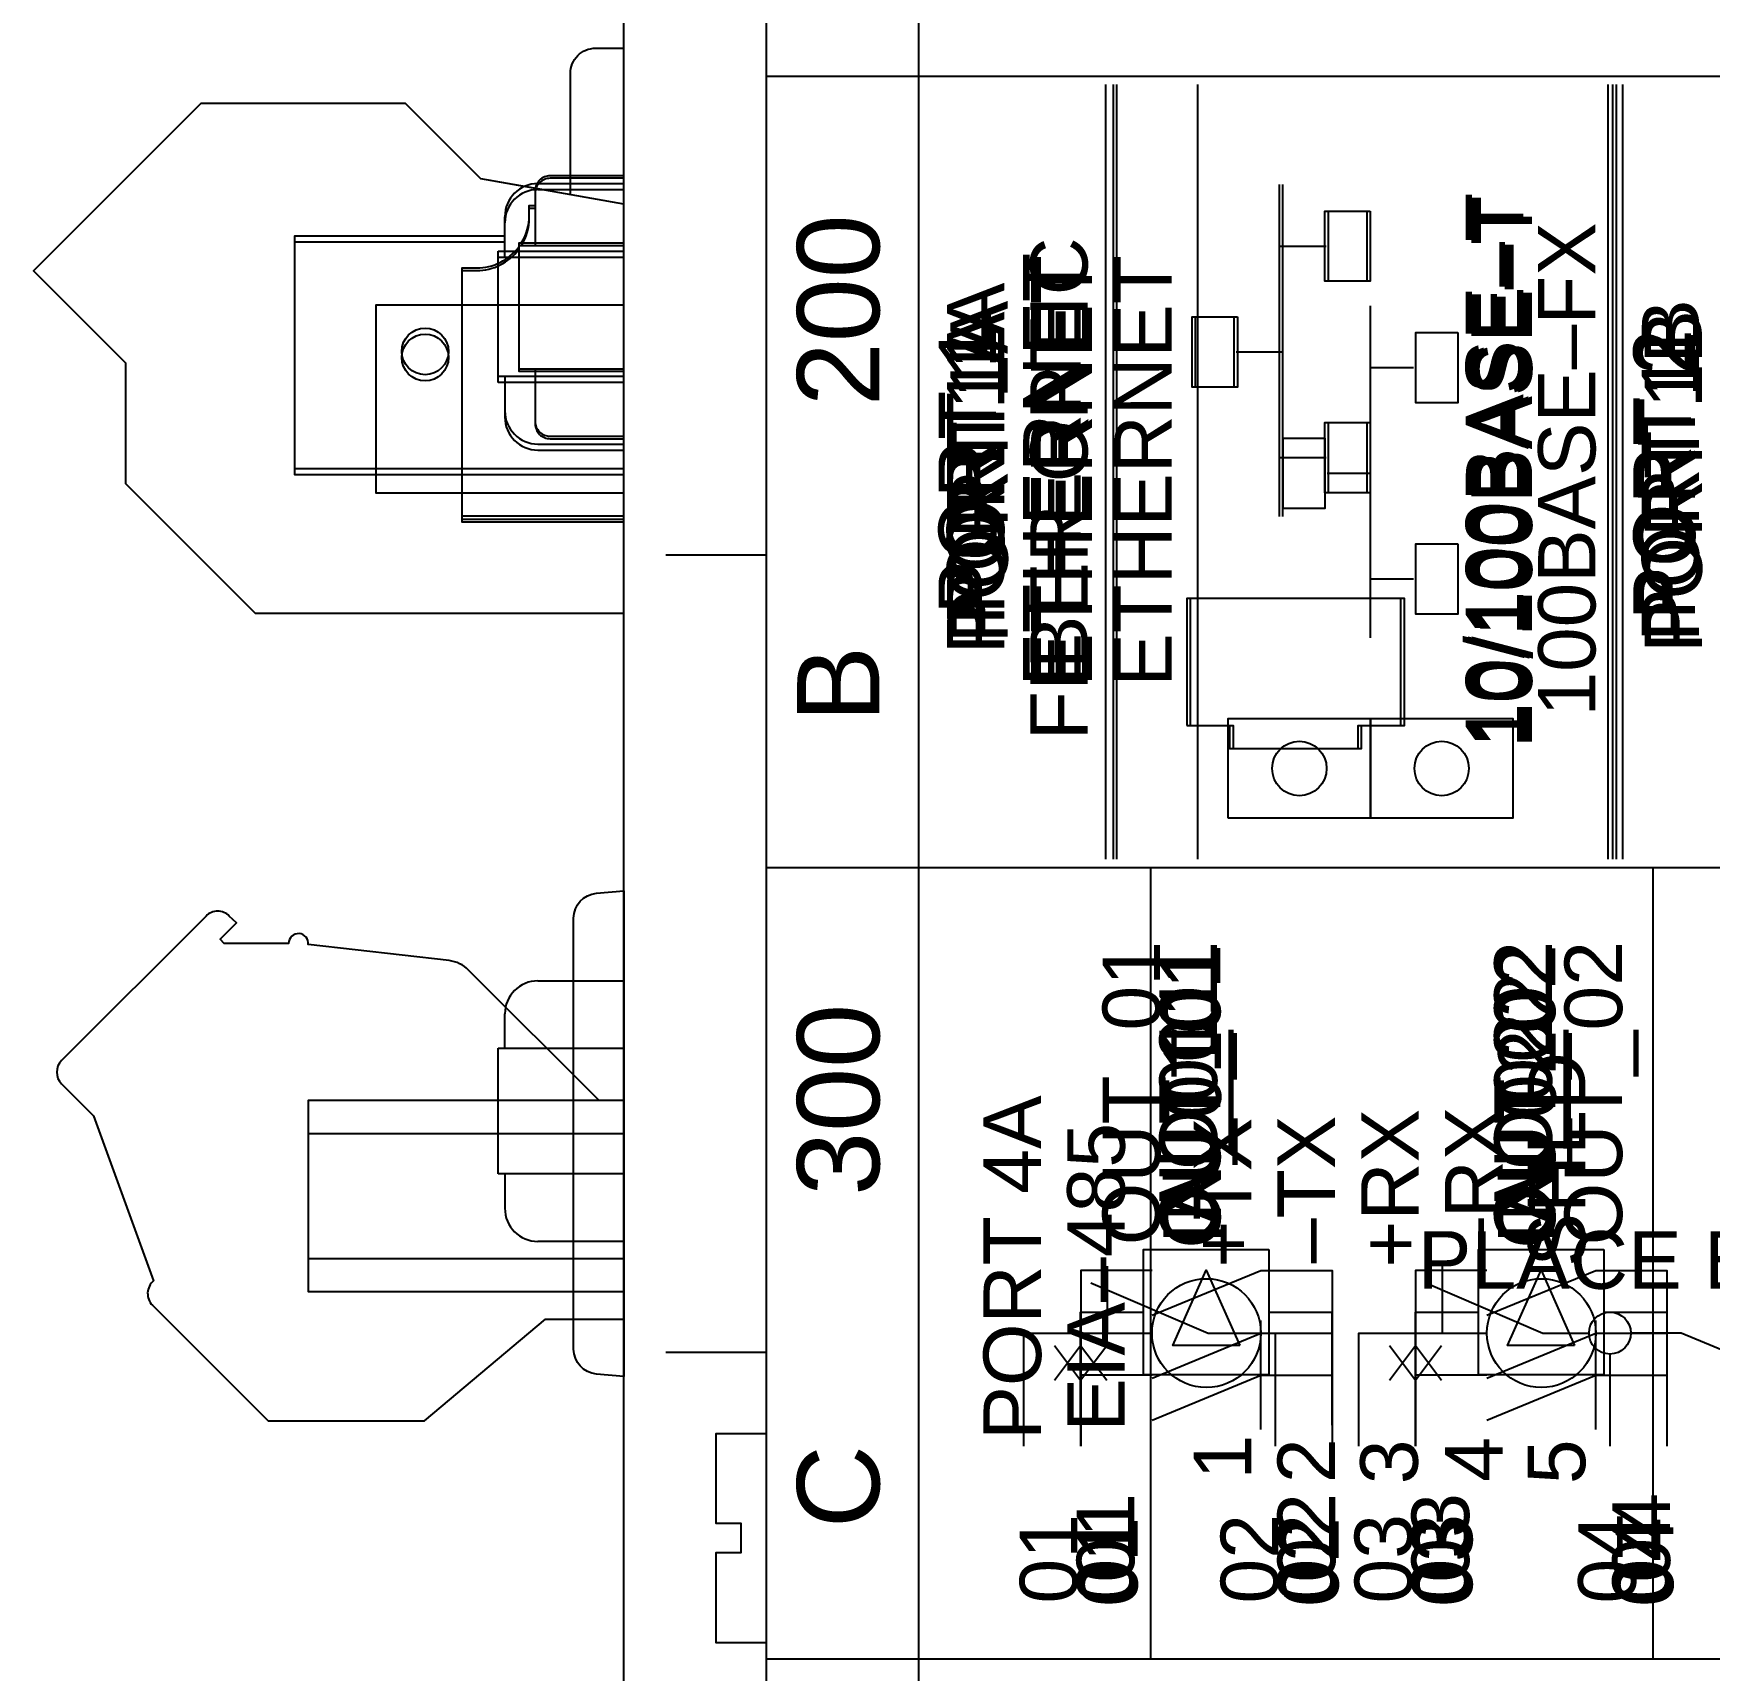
# Model space of a CAD drawing. Extents: x 1.1 to 23.7, y 0.2 to 17.2.
# Drawn here: x 8.346 to 10.348, y 5.063 to 7.018 of the extents above; entities that cross this region are included whole.
import ezdxf

# ---------------------------------------------------------------- set-up
doc = ezdxf.new("R2010")
doc.units = 0
doc.header["$MEASUREMENT"] = 0
for name, color, linetype in [('2_01__00__NO_ETH__EIA-232', 7, 'CONTINUOUS'), ('2_02__01__NO_ETH__EIA-485', 7, 'CONTINUOUS'), ('2_03__02___1__10-100BASE-T', 7, 'CONTINUOUS'), ('2_04__03___1__10-100BASE-T', 7, 'CONTINUOUS'), ('2_05__04___1__100BASE-FX_E', 7, 'CONTINUOUS'), ('2_06__06___2__10-100BASE-T', 7, 'CONTINUOUS'), ('2_07__08___2__100BASE-FX_E', 7, 'CONTINUOUS'), ('2_08__10__FO__NO_ETH__EIA-', 7, 'CONTINUOUS'), ('2_09__11__FO__NO_ETH__EIA-', 7, 'CONTINUOUS'), ('2_10__12__FO___1__10-100BA', 7, 'CONTINUOUS'), ('2_11__13__FO___1__10-100BA', 7, 'CONTINUOUS'), ('2_12__14__FO___1__100BASE-', 7, 'CONTINUOUS'), ('2_13__16__FO___2__10-100BA', 7, 'CONTINUOUS'), ('2_14__18__FO___2__100BASE-', 7, 'CONTINUOUS'), ('3_01__0-__NO_CARD', 7, 'CONTINUOUS'), ('3_02__B-___3__DI___4__DO__', 7, 'CONTINUOUS'), ('3_03__1-___4__DI___4__DO', 7, 'CONTINUOUS'), ('3_04__C-___4__DI___4__FHCI', 7, 'CONTINUOUS'), ('3_05__5-___8__AI', 7, 'CONTINUOUS'), ('3_06__6-___4__AI___4__AO', 7, 'CONTINUOUS'), ('3_07__A-__SERIAL_COMM_CARD', 7, 'CONTINUOUS'), ('3_08__3-___8__DI', 7, 'CONTINUOUS'), ('3_09__D-___4__DI___2__FORM', 7, 'CONTINUOUS'), ('7_00______DWG_', 7, 'CONTINUOUS')]:
    doc.layers.add(name, color=color, linetype=linetype)
doc.styles.add('ARIAL', font='arial.ttf')

msp = doc.modelspace()

# ---------------------------------------------------------------- linework, layer by layer
at = {"layer": '2_01__00__NO_ETH__EIA-232'}
for p, q in [((8.7548, 6.4693), (8.7548, 6.6943)), ((8.7548, 6.6943), (8.9251, 6.6943)), ((9.0507, 6.4693), (8.7548, 6.4693))]:
    msp.add_line(p, q, dxfattribs=at)
for points in [[(8.9868, 6.8452), (8.9868, 6.9706, -0.414214), (9.0168, 7.0006), (9.0507, 7.0006)], [(9.0507, 6.8452), (8.9625, 6.8452, 0.414214), (8.9448, 6.8275), (8.9448, 6.7647)], [(8.9448, 6.6147), (8.9448, 6.5519, 0.414214), (8.9625, 6.5342), (9.0507, 6.5342)]]:
    msp.add_lwpolyline(points, format="xyb", dxfattribs=at)
for points in [[(8.9457, 6.8329), (8.8798, 6.8445), (8.7899, 6.9347), (8.5453, 6.9347), (8.3455, 6.7346), (8.4554, 6.6247), (8.4554, 6.4807), (8.6104, 6.3257), (9.0507, 6.3257)], [(9.0507, 6.7647), (8.9251, 6.7647), (8.9251, 6.6147), (9.0507, 6.6147)], [(9.0507, 6.4693), (8.7548, 6.4693), (8.7548, 6.6943), (8.9251, 6.6943)]]:
    msp.add_lwpolyline(points, dxfattribs=at)
at = {"layer": '2_02__01__NO_ETH__EIA-485'}
msp.add_lwpolyline([(8.9868, 6.8257), (8.9868, 6.9706, -0.414214), (9.0168, 7.0006), (9.0507, 7.0006)], format="xyb", dxfattribs=at)
for points in [[(9.0507, 6.8145), (8.8798, 6.8445), (8.7899, 6.9347), (8.5453, 6.9347), (8.3455, 6.7346), (8.4554, 6.6247), (8.4554, 6.4807), (8.6104, 6.3257), (9.0507, 6.3257)], [(9.0507, 6.4693), (8.7548, 6.4693), (8.7548, 6.6943), (9.0507, 6.6943)]]:
    msp.add_lwpolyline(points, dxfattribs=at)
at = {"layer": '2_03__02___1__10-100BASE-T'}
for p, q in [((8.7548, 6.6943), (8.9251, 6.6943)), ((9.0507, 6.4693), (8.7548, 6.4693))]:
    msp.add_line(p, q, dxfattribs=at)
for points in [[(9.6354, 6.0321), (9.6354, 6.9571)], [(10.2321, 6.0321), (10.2321, 6.9571)], [(8.9457, 6.8329), (8.8798, 6.8445), (8.7899, 6.9347), (8.5453, 6.9347), (8.3455, 6.7346), (8.4554, 6.6247), (8.4554, 6.4807), (8.6104, 6.3257), (9.0507, 6.3257)], [(9.8337, 6.4415), (9.8337, 6.6384), (9.8337, 6.8377)], [(9.938, 6.8061), (9.938, 6.7222), (9.888, 6.7222), (9.888, 6.8061), (9.938, 6.8061)], [(9.0507, 6.7647), (8.9251, 6.7647), (8.9251, 6.6147), (9.0507, 6.6147)], [(9.8337, 6.7642), (9.8853, 6.7642)], [(9.0507, 6.4693), (8.7548, 6.4693), (8.7548, 6.6943), (8.9251, 6.6943)], [(9.7794, 6.6799), (9.7794, 6.5959), (9.7294, 6.5959), (9.7294, 6.6799), (9.7794, 6.6799)], [(9.7822, 6.6379), (9.8337, 6.6379)], [(9.938, 6.5537), (9.938, 6.4697), (9.888, 6.4697), (9.888, 6.5537), (9.938, 6.5537)], [(9.8337, 6.5117), (9.8853, 6.5117)], [(9.723, 6.1919), (9.7742, 6.1919), (9.7742, 6.1643), (9.9277, 6.1643), (9.9277, 6.1919), (9.9788, 6.1919), (9.9788, 6.3435), (9.723, 6.3435), (9.723, 6.1919)]]:
    msp.add_lwpolyline(points, dxfattribs=at)
for points in [[(9.0507, 6.8452), (8.9625, 6.8452, 0.414214), (8.9448, 6.8275), (8.9448, 6.7647)], [(8.9448, 6.6147), (8.9448, 6.5519, 0.414214), (8.9625, 6.5342), (9.0507, 6.5342)]]:
    msp.add_lwpolyline(points, format="xyb", dxfattribs=at)
at = {"layer": '2_04__03___1__10-100BASE-T'}
for points in [[(9.6354, 6.0321), (9.6354, 6.9571)], [(10.2321, 6.0321), (10.2321, 6.9571)], [(9.0507, 6.8145), (8.8798, 6.8445), (8.7899, 6.9347), (8.5453, 6.9347), (8.3455, 6.7346), (8.4554, 6.6247), (8.4554, 6.4807), (8.6104, 6.3257), (9.0507, 6.3257)], [(9.8337, 6.4415), (9.8337, 6.6384), (9.8337, 6.8377)], [(9.938, 6.8061), (9.938, 6.7222), (9.8881, 6.7222), (9.8881, 6.8061), (9.938, 6.8061)], [(9.8337, 6.7642), (9.8853, 6.7642)], [(9.0507, 6.4693), (8.7548, 6.4693), (8.7548, 6.6943), (9.0507, 6.6943)], [(9.7794, 6.6799), (9.7794, 6.5959), (9.7295, 6.5959), (9.7295, 6.6799), (9.7794, 6.6799)], [(9.7822, 6.6379), (9.8337, 6.6379)], [(9.938, 6.5537), (9.938, 6.4697), (9.8881, 6.4697), (9.8881, 6.5537), (9.938, 6.5537)], [(9.8337, 6.5117), (9.8853, 6.5117)], [(9.723, 6.1919), (9.7742, 6.1919), (9.7742, 6.1643), (9.9277, 6.1643), (9.9277, 6.1919), (9.9788, 6.1919), (9.9788, 6.3435), (9.723, 6.3435), (9.723, 6.1919)]]:
    msp.add_lwpolyline(points, dxfattribs=at)
at = {"layer": '2_05__04___1__100BASE-FX_E'}
for points in [[(9.7363, 6.0321), (9.7363, 6.9571)], [(10.2441, 6.0321), (10.2441, 6.9571)], [(9.0507, 6.7647), (8.9251, 6.7647), (8.9251, 6.6147), (9.0507, 6.6147)], [(9.9426, 6.2965), (9.9426, 6.4935), (9.9426, 6.6928)], [(10.0469, 6.6612), (10.0469, 6.5772), (9.9969, 6.5772), (9.9969, 6.6612), (10.0469, 6.6612)], [(9.9426, 6.6192), (9.9941, 6.6192)], [(9.8882, 6.535), (9.8882, 6.451), (9.8383, 6.451), (9.8383, 6.535), (9.8882, 6.535)], [(9.891, 6.493), (9.9426, 6.493)], [(10.0469, 6.4088), (10.0469, 6.3247), (9.9969, 6.3247), (9.9969, 6.4088), (10.0469, 6.4088)], [(9.9426, 6.3668), (9.9941, 6.3668)], [(9.7726, 6.081), (9.7726, 6.2), (10.1126, 6.2), (10.1126, 6.081), (9.7726, 6.081)], [(9.9426, 6.081), (9.9426, 6.2)], [(9.9426, 6.2), (9.9426, 6.081)]]:
    msp.add_lwpolyline(points, dxfattribs=at)
for points in [[(9.0507, 6.8452), (8.9625, 6.8452, 0.414214), (8.9448, 6.8275), (8.9448, 6.7647)], [(8.9282, 6.7647, 0.140044), (8.9377, 6.7979), (8.9377, 6.8096), (8.9448, 6.8096)], [(9.0507, 6.4346), (8.8577, 6.4346), (8.8577, 6.7351), (8.875, 6.7351, 0.235877), (8.9251, 6.7602, 0.235877)], [(8.9448, 6.6147), (8.9448, 6.5519, 0.414214), (8.9625, 6.5342), (9.0507, 6.5342)]]:
    msp.add_lwpolyline(points, format="xyb", dxfattribs=at)
for centre in [(9.8576, 6.1404), (10.0276, 6.1404)]:
    msp.add_circle(centre, 0.0325, dxfattribs=at)
at = {"layer": '2_06__06___2__10-100BASE-T'}
for p, q in [((8.9481, 6.8317), (9.0507, 6.8317)), ((8.9085, 6.7512), (8.9085, 6.7922)), ((8.9006, 6.6012), (8.9006, 6.7512)), ((8.9006, 6.7512), (9.0507, 6.7512)), ((9.0507, 6.6012), (8.9006, 6.6012)), ((8.9085, 6.6012), (8.9085, 6.5602)), ((8.9481, 6.5207), (9.0507, 6.5207))]:
    msp.add_line(p, q, dxfattribs=at)
for points in [[(9.6397, 6.0321), (9.6397, 6.9571)], [(10.2364, 6.0321), (10.2364, 6.9571)], [(10.2364, 6.0321), (10.2364, 6.9571)], [(9.838, 6.4415), (9.838, 6.6384), (9.838, 6.8377)], [(9.9423, 6.8061), (9.9423, 6.7222), (9.8923, 6.7222), (9.8923, 6.8061), (9.9423, 6.8061)], [(9.838, 6.7642), (9.8895, 6.7642)], [(9.7837, 6.6799), (9.7837, 6.5959), (9.7337, 6.5959), (9.7337, 6.6799), (9.7837, 6.6799)], [(9.7865, 6.6379), (9.838, 6.6379)], [(9.9423, 6.5537), (9.9423, 6.4697), (9.8923, 6.4697), (9.8923, 6.5537), (9.9423, 6.5537)], [(9.838, 6.5117), (9.8895, 6.5117)], [(9.7273, 6.1919), (9.7785, 6.1919), (9.7785, 6.1643), (9.932, 6.1643), (9.932, 6.1919), (9.9831, 6.1919), (9.9831, 6.3435), (9.7273, 6.3435), (9.7273, 6.1919)]]:
    msp.add_lwpolyline(points, dxfattribs=at)
for centre, start, end in [((8.9481, 6.7922), 90, 180), ((8.9481, 6.5602), 180, 270)]:
    msp.add_arc(centre, 0.0396, start, end, dxfattribs=at)
at = {"layer": '2_07__08___2__100BASE-FX_E'}
for points in [[(9.7363, 6.0321), (9.7363, 6.9571)], [(10.2441, 6.0321), (10.2441, 6.9571)], [(9.0507, 6.7678), (8.9251, 6.7678), (8.9251, 6.6178), (9.0507, 6.6178)], [(9.9426, 6.2965), (9.9426, 6.4935), (9.9426, 6.6928)], [(10.0469, 6.6612), (10.0469, 6.5772), (9.9969, 6.5772), (9.9969, 6.6612), (10.0469, 6.6612)], [(9.9426, 6.6192), (9.9941, 6.6192)], [(9.8882, 6.535), (9.8882, 6.451), (9.8383, 6.451), (9.8383, 6.535), (9.8882, 6.535)], [(9.891, 6.493), (9.9426, 6.493)], [(10.0469, 6.4088), (10.0469, 6.3247), (9.9969, 6.3247), (9.9969, 6.4088), (10.0469, 6.4088)], [(9.9426, 6.3668), (9.9941, 6.3668)], [(9.7726, 6.081), (9.7726, 6.2), (10.1126, 6.2), (10.1126, 6.081), (9.7726, 6.081)], [(9.9426, 6.081), (9.9426, 6.2)], [(9.9426, 6.2), (9.9426, 6.081)]]:
    msp.add_lwpolyline(points, dxfattribs=at)
for points in [[(9.0507, 6.8483), (8.9625, 6.8483, 0.414214), (8.9448, 6.8305), (8.9448, 6.7678)], [(8.9282, 6.7678, 0.140044), (8.9377, 6.8009), (8.9377, 6.8127), (8.9448, 6.8127)], [(9.0507, 6.4377), (8.8577, 6.4377), (8.8577, 6.7382), (8.875, 6.7382, 0.235877), (8.9251, 6.7632, 0.235877)], [(8.9448, 6.6178), (8.9448, 6.555, 0.414214), (8.9625, 6.5372), (9.0507, 6.5372)]]:
    msp.add_lwpolyline(points, format="xyb", dxfattribs=at)
for centre in [(9.8576, 6.1404), (10.0276, 6.1404)]:
    msp.add_circle(centre, 0.0325, dxfattribs=at)
at = {"layer": '2_08__10__FO__NO_ETH__EIA-'}
for p, q in [((8.9481, 6.8317), (9.0507, 6.8317)), ((8.9085, 6.7512), (8.9085, 6.7922)), ((8.9006, 6.6012), (8.9006, 6.7512)), ((8.9006, 6.7512), (9.0507, 6.7512)), ((9.0507, 6.6012), (8.9006, 6.6012)), ((8.9085, 6.6012), (8.9085, 6.5602)), ((8.9481, 6.5207), (9.0507, 6.5207))]:
    msp.add_line(p, q, dxfattribs=at)
for points in [[(10.2321, 6.0321), (10.2321, 6.9571)], [(8.9527, 6.8317), (8.8798, 6.8445), (8.7899, 6.9347), (8.5453, 6.9347), (8.3455, 6.7346), (8.4554, 6.6247), (8.4554, 6.4807), (8.6104, 6.3257), (9.0507, 6.3257)]]:
    msp.add_lwpolyline(points, dxfattribs=at)
for centre, start, end in [((8.9481, 6.7922), 90, 180), ((8.9481, 6.5602), 180, 270)]:
    msp.add_arc(centre, 0.0396, start, end, dxfattribs=at)
at = {"layer": '2_09__11__FO__NO_ETH__EIA-'}
for points in [[(10.2266, 6.0321), (10.2266, 6.9571)], [(9.0507, 6.8145), (8.8798, 6.8445), (8.7899, 6.9347), (8.5453, 6.9347), (8.3455, 6.7346), (8.4554, 6.6247), (8.4554, 6.4807), (8.6104, 6.3257), (9.0507, 6.3257)]]:
    msp.add_lwpolyline(points, dxfattribs=at)
at = {"layer": '2_10__12__FO___1__10-100BA'}
for p, q in [((8.9481, 6.8317), (9.0507, 6.8317)), ((8.9085, 6.7512), (8.9085, 6.7922)), ((8.9006, 6.6012), (8.9006, 6.7512)), ((8.9006, 6.7512), (9.0507, 6.7512)), ((9.0507, 6.6012), (8.9006, 6.6012)), ((8.9085, 6.6012), (8.9085, 6.5602)), ((8.9481, 6.5207), (9.0507, 6.5207))]:
    msp.add_line(p, q, dxfattribs=at)
for points in [[(9.6354, 6.0321), (9.6354, 6.9571)], [(10.2321, 6.0321), (10.2321, 6.9571)], [(8.9527, 6.8317), (8.8798, 6.8445), (8.7899, 6.9347), (8.5453, 6.9347), (8.3455, 6.7346), (8.4554, 6.6247), (8.4554, 6.4807), (8.6104, 6.3257), (9.0507, 6.3257)], [(9.8337, 6.4415), (9.8337, 6.6384), (9.8337, 6.8377)], [(9.938, 6.8061), (9.938, 6.7222), (9.888, 6.7222), (9.888, 6.8061), (9.938, 6.8061)], [(9.8337, 6.7642), (9.8853, 6.7642)], [(9.7794, 6.6799), (9.7794, 6.5959), (9.7294, 6.5959), (9.7294, 6.6799), (9.7794, 6.6799)], [(9.7822, 6.6379), (9.8337, 6.6379)], [(9.938, 6.5537), (9.938, 6.4697), (9.888, 6.4697), (9.888, 6.5537), (9.938, 6.5537)], [(9.8337, 6.5117), (9.8853, 6.5117)], [(9.723, 6.1919), (9.7742, 6.1919), (9.7742, 6.1643), (9.9277, 6.1643), (9.9277, 6.1919), (9.9788, 6.1919), (9.9788, 6.3435), (9.723, 6.3435), (9.723, 6.1919)]]:
    msp.add_lwpolyline(points, dxfattribs=at)
for centre, start, end in [((8.9481, 6.7922), 90, 180), ((8.9481, 6.5602), 180, 270)]:
    msp.add_arc(centre, 0.0396, start, end, dxfattribs=at)
at = {"layer": '2_11__13__FO___1__10-100BA'}
for points in [[(9.6266, 6.0321), (9.6266, 6.9571)], [(10.2266, 6.0321), (10.2266, 6.9571)], [(9.0507, 6.8145), (8.8798, 6.8445), (8.7899, 6.9347), (8.5453, 6.9347), (8.3455, 6.7346), (8.4554, 6.6247), (8.4554, 6.4807), (8.6104, 6.3257), (9.0507, 6.3257)], [(9.8337, 6.4415), (9.8337, 6.6384), (9.8337, 6.8377)], [(9.938, 6.8061), (9.938, 6.7222), (9.888, 6.7222), (9.888, 6.8061), (9.938, 6.8061)], [(9.8337, 6.7642), (9.8853, 6.7642)], [(9.7794, 6.6799), (9.7794, 6.5959), (9.7294, 6.5959), (9.7294, 6.6799), (9.7794, 6.6799)], [(9.7822, 6.6379), (9.8337, 6.6379)], [(9.938, 6.5537), (9.938, 6.4697), (9.888, 6.4697), (9.888, 6.5537), (9.938, 6.5537)], [(9.8337, 6.5117), (9.8853, 6.5117)], [(9.723, 6.1919), (9.7742, 6.1919), (9.7742, 6.1643), (9.9277, 6.1643), (9.9277, 6.1919), (9.9788, 6.1919), (9.9788, 6.3435), (9.723, 6.3435), (9.723, 6.1919)]]:
    msp.add_lwpolyline(points, dxfattribs=at)
at = {"layer": '2_12__14__FO___1__100BASE-'}
for p, q in [((8.9481, 6.8317), (9.0507, 6.8317)), ((8.9085, 6.7512), (8.9085, 6.7922)), ((8.9006, 6.6012), (8.9006, 6.7512)), ((8.9006, 6.7512), (9.0507, 6.7512)), ((9.0507, 6.6012), (8.9006, 6.6012)), ((8.9085, 6.6012), (8.9085, 6.5602)), ((8.9481, 6.5207), (9.0507, 6.5207))]:
    msp.add_line(p, q, dxfattribs=at)
for points in [[(9.7363, 6.0321), (9.7363, 6.9571)], [(10.2441, 6.0321), (10.2441, 6.9571)], [(8.9085, 6.769), (8.6573, 6.769), (8.6573, 6.4914), (9.0507, 6.4914)], [(9.9426, 6.2965), (9.9426, 6.4935), (9.9426, 6.6928)], [(10.0469, 6.6612), (10.0469, 6.5772), (9.9969, 6.5772), (9.9969, 6.6612), (10.0469, 6.6612)], [(9.9426, 6.6192), (9.9941, 6.6192)], [(9.8882, 6.535), (9.8882, 6.451), (9.8383, 6.451), (9.8383, 6.535), (9.8882, 6.535)], [(9.0507, 6.4346), (8.8577, 6.4346), (8.8577, 6.4914)], [(9.891, 6.493), (9.9426, 6.493)], [(10.0469, 6.4088), (10.0469, 6.3247), (9.9969, 6.3247), (9.9969, 6.4088), (10.0469, 6.4088)], [(9.9426, 6.3668), (9.9941, 6.3668)], [(9.7726, 6.081), (9.7726, 6.2), (10.1126, 6.2), (10.1126, 6.081), (9.7726, 6.081)], [(9.9426, 6.081), (9.9426, 6.2)], [(9.9426, 6.2), (9.9426, 6.081)]]:
    msp.add_lwpolyline(points, dxfattribs=at)
for centre, radius in [((8.8133, 6.6312), 0.0279), ((9.8576, 6.1404), 0.0325), ((10.0276, 6.1404), 0.0325)]:
    msp.add_circle(centre, radius, dxfattribs=at)
for centre, start, end in [((8.9481, 6.7922), 90, 180), ((8.9481, 6.5602), 180, 270)]:
    msp.add_arc(centre, 0.0396, start, end, dxfattribs=at)
at = {"layer": '2_13__16__FO___2__10-100BA'}
for p, q in [((8.9481, 6.8317), (9.0507, 6.8317)), ((8.9085, 6.7512), (8.9085, 6.7922)), ((8.9006, 6.6012), (8.9006, 6.7512)), ((8.9006, 6.7512), (9.0507, 6.7512)), ((9.0507, 6.6012), (8.9006, 6.6012)), ((8.9085, 6.6012), (8.9085, 6.5602)), ((8.9481, 6.5207), (9.0507, 6.5207))]:
    msp.add_line(p, q, dxfattribs=at)
for points in [[(9.6397, 6.0321), (9.6397, 6.9571)], [(10.2364, 6.0321), (10.2364, 6.9571)], [(10.2364, 6.0321), (10.2364, 6.9571)], [(9.838, 6.4415), (9.838, 6.6384), (9.838, 6.8377)], [(9.9423, 6.8061), (9.9423, 6.7222), (9.8923, 6.7222), (9.8923, 6.8061), (9.9423, 6.8061)], [(8.9085, 6.769), (8.6573, 6.769), (8.6573, 6.4914), (9.0507, 6.4914)], [(9.838, 6.7642), (9.8895, 6.7642)], [(9.7837, 6.6799), (9.7837, 6.5959), (9.7337, 6.5959), (9.7337, 6.6799), (9.7837, 6.6799)], [(9.7865, 6.6379), (9.838, 6.6379)], [(9.9423, 6.5537), (9.9423, 6.4697), (9.8923, 6.4697), (9.8923, 6.5537), (9.9423, 6.5537)], [(9.838, 6.5117), (9.8895, 6.5117)], [(9.7273, 6.1919), (9.7785, 6.1919), (9.7785, 6.1643), (9.932, 6.1643), (9.932, 6.1919), (9.9831, 6.1919), (9.9831, 6.3435), (9.7273, 6.3435), (9.7273, 6.1919)]]:
    msp.add_lwpolyline(points, dxfattribs=at)
msp.add_circle((8.8133, 6.6312), 0.0279, dxfattribs=at)
for centre, start, end in [((8.9481, 6.7922), 90, 180), ((8.9481, 6.5602), 180, 270)]:
    msp.add_arc(centre, 0.0396, start, end, dxfattribs=at)
at = {"layer": '2_14__18__FO___2__100BASE-'}
for p, q in [((8.9481, 6.839), (9.0507, 6.839)), ((8.9085, 6.7584), (8.9085, 6.7994)), ((8.9006, 6.6084), (8.9006, 6.7584)), ((8.9006, 6.7584), (9.0507, 6.7584)), ((9.0507, 6.6084), (8.9006, 6.6084)), ((8.9085, 6.6084), (8.9085, 6.5675)), ((8.9481, 6.5279), (9.0507, 6.5279))]:
    msp.add_line(p, q, dxfattribs=at)
for points in [[(9.7363, 6.0321), (9.7363, 6.9571)], [(10.2441, 6.0321), (10.2441, 6.9571)], [(8.9085, 6.7763), (8.6573, 6.7763), (8.6573, 6.4986), (9.0507, 6.4986)], [(9.9426, 6.2965), (9.9426, 6.4935), (9.9426, 6.6928)], [(10.0469, 6.6612), (10.0469, 6.5772), (9.9969, 6.5772), (9.9969, 6.6612), (10.0469, 6.6612)], [(9.9426, 6.6192), (9.9941, 6.6192)], [(9.8882, 6.535), (9.8882, 6.451), (9.8383, 6.451), (9.8383, 6.535), (9.8882, 6.535)], [(9.0507, 6.4419), (8.8577, 6.4419), (8.8577, 6.4986)], [(9.891, 6.493), (9.9426, 6.493)], [(10.0469, 6.4088), (10.0469, 6.3247), (9.9969, 6.3247), (9.9969, 6.4088), (10.0469, 6.4088)], [(9.9426, 6.3668), (9.9941, 6.3668)], [(9.7726, 6.081), (9.7726, 6.2), (10.1126, 6.2), (10.1126, 6.081), (9.7726, 6.081)], [(9.9426, 6.081), (9.9426, 6.2)], [(9.9426, 6.2), (9.9426, 6.081)]]:
    msp.add_lwpolyline(points, dxfattribs=at)
for centre, radius in [((8.8133, 6.6385), 0.0279), ((9.8576, 6.1404), 0.0325), ((10.0276, 6.1404), 0.0325)]:
    msp.add_circle(centre, radius, dxfattribs=at)
for centre, start, end in [((8.9481, 6.7994), 90, 180), ((8.9481, 6.5675), 180, 270)]:
    msp.add_arc(centre, 0.0396, start, end, dxfattribs=at)
at = {"layer": '3_01__0-__NO_CARD'}
msp.add_lwpolyline([(9.0507, 5.9943), (9.0507, 5.4143), (9.0181, 5.4172, -0.388879), (8.9907, 5.4471), (8.9907, 5.9616, -0.388879), (9.0181, 5.9915)], format="xyb", close=True, dxfattribs=at)
at = {"layer": '3_02__B-___3__DI___4__DO__'}
msp.add_lwpolyline([(9.021, 5.7439), (8.8653, 5.8997, 0.169586), (8.8419, 5.9109), (8.6737, 5.9301, 0.430941), (8.6627, 5.9432, 0.430926), (8.6502, 5.9314), (8.5733, 5.9314), (8.5683, 5.9364), (8.5878, 5.9559), (8.5794, 5.9642, 0.414218), (8.5516, 5.9642), (8.379, 5.7916, 0.414213), (8.379, 5.7638), (8.4173, 5.7255), (8.489, 5.5286, 0.440578), (8.4876, 5.4993), (8.6256, 5.3613), (8.8126, 5.3613), (8.9572, 5.4826), (9.0506, 5.4826)], format="xyb", dxfattribs=at)
for points in [[(9.0506, 5.7439), (8.6734, 5.7439), (8.6734, 5.5156), (9.0506, 5.5156)], [(8.6734, 5.7046), (9.0506, 5.7046)], [(8.6734, 5.555), (9.0506, 5.555)], [(9.5965, 5.3311), (9.5965, 5.4661), (9.6816, 5.4661)], [(9.6817, 5.4124), (9.8117, 5.4661), (9.8966, 5.4661), (9.8966, 5.3311)], [(9.9965, 5.3311), (9.9965, 5.4661), (10.0816, 5.4661)], [(10.0817, 5.4124), (10.2116, 5.4661), (10.2966, 5.4661), (10.2966, 5.3311)]]:
    msp.add_lwpolyline(points, dxfattribs=at)
at = {"layer": '3_03__1-___4__DI___4__DO'}
msp.add_lwpolyline([(9.021, 5.7439), (8.8653, 5.8997, 0.169586), (8.8419, 5.9109), (8.6737, 5.9301, 0.430941), (8.6627, 5.9432, 0.430926), (8.6502, 5.9314), (8.5733, 5.9314), (8.5683, 5.9364), (8.5878, 5.9559), (8.5794, 5.9642, 0.414218), (8.5516, 5.9642), (8.379, 5.7916, 0.414213), (8.379, 5.7638), (8.4173, 5.7255), (8.489, 5.5286, 0.440578), (8.4876, 5.4993), (8.6256, 5.3613), (8.8126, 5.3613), (8.9572, 5.4826), (9.0506, 5.4826)], format="xyb", dxfattribs=at)
for points in [[(9.0506, 5.7439), (8.6734, 5.7439), (8.6734, 5.5156), (9.0506, 5.5156)], [(8.6734, 5.7046), (9.0506, 5.7046)], [(8.6734, 5.555), (9.0506, 5.555)], [(9.5965, 5.3311), (9.5965, 5.4661), (9.6816, 5.4661)], [(9.6817, 5.4124), (9.8117, 5.4661), (9.8966, 5.4661), (9.8966, 5.3311)], [(9.9965, 5.3311), (9.9965, 5.4661), (10.0816, 5.4661)], [(10.0817, 5.4124), (10.2116, 5.4661), (10.2966, 5.4661), (10.2966, 5.3311)]]:
    msp.add_lwpolyline(points, dxfattribs=at)
at = {"layer": '3_04__C-___4__DI___4__FHCI'}
msp.add_lwpolyline([(9.021, 5.7439), (8.8653, 5.8997, 0.169586), (8.8419, 5.9109), (8.6737, 5.9301, 0.430941), (8.6627, 5.9432, 0.430926), (8.6502, 5.9314), (8.5733, 5.9314), (8.5683, 5.9364), (8.5878, 5.9559), (8.5794, 5.9642, 0.414218), (8.5516, 5.9642), (8.379, 5.7916, 0.414213), (8.379, 5.7638), (8.4173, 5.7255), (8.489, 5.5286, 0.440578), (8.4876, 5.4993), (8.6256, 5.3613), (8.8126, 5.3613), (8.9572, 5.4826), (9.0506, 5.4826)], format="xyb", dxfattribs=at)
for points in [[(9.0506, 5.7439), (8.6734, 5.7439), (8.6734, 5.5156), (9.0506, 5.5156)], [(8.6734, 5.7046), (9.0506, 5.7046)], [(8.6734, 5.555), (9.0506, 5.555)], [(9.6816, 5.541), (9.5965, 5.541), (9.5965, 5.331)], [(9.6817, 5.4874), (9.8116, 5.541), (9.8966, 5.541), (9.8966, 5.416)], [(10.0816, 5.541), (9.9965, 5.541), (9.9965, 5.331)], [(10.0817, 5.4874), (10.2116, 5.541), (10.2966, 5.541), (10.2966, 5.416)], [(9.8116, 5.351), (9.8116, 5.481)], [(10.2116, 5.351), (10.2116, 5.481)], [(9.6816, 5.416), (9.5965, 5.416)], [(9.6817, 5.3623), (9.8116, 5.416), (9.8966, 5.416), (9.8966, 5.331)], [(10.0816, 5.416), (9.9965, 5.416)], [(10.0817, 5.3623), (10.2116, 5.416), (10.2966, 5.416), (10.2966, 5.331)]]:
    msp.add_lwpolyline(points, dxfattribs=at)
at = {"layer": '3_05__5-___8__AI'}
msp.add_lwpolyline([(9.021, 5.7439), (8.8653, 5.8997, 0.169586), (8.8419, 5.9109), (8.6737, 5.9301, 0.430941), (8.6627, 5.9432, 0.430926), (8.6502, 5.9314), (8.5733, 5.9314), (8.5683, 5.9364), (8.5878, 5.9559), (8.5794, 5.9642, 0.414218), (8.5516, 5.9642), (8.379, 5.7916, 0.414213), (8.379, 5.7638), (8.4173, 5.7255), (8.489, 5.5286, 0.440578), (8.4876, 5.4993), (8.6256, 5.3613), (8.8126, 5.3613), (8.9572, 5.4826), (9.0506, 5.4826)], format="xyb", dxfattribs=at)
for points in [[(9.0506, 5.7439), (8.6734, 5.7439), (8.6734, 5.5156), (9.0506, 5.5156)], [(8.6734, 5.7046), (9.0506, 5.7046)], [(9.8213, 5.5661), (9.8213, 5.4161), (9.6713, 5.4161), (9.6713, 5.5661), (9.8213, 5.5661)], [(10.2214, 5.5661), (10.2214, 5.4161), (10.0714, 5.4161), (10.0714, 5.5661), (10.2214, 5.5661)], [(8.6734, 5.555), (9.0506, 5.555)], [(9.7863, 5.4511), (9.7063, 5.4511), (9.7463, 5.5411), (9.7863, 5.4511)], [(10.1863, 5.4511), (10.1063, 5.4511), (10.1464, 5.5411), (10.1863, 5.4511)], [(9.5962, 5.3561), (9.5962, 5.4911), (9.6713, 5.4911)], [(9.8213, 5.4911), (9.8964, 5.4911), (9.8964, 5.3561)], [(9.9963, 5.3561), (9.9963, 5.4911), (10.0713, 5.4911)], [(10.2214, 5.4911), (10.2965, 5.4911), (10.2965, 5.3561)], [(9.565, 5.4099), (9.5963, 5.4511), (9.6275, 5.4099)], [(9.9651, 5.4099), (9.9963, 5.4511), (10.0275, 5.4099)]]:
    msp.add_lwpolyline(points, dxfattribs=at)
at = {"layer": '3_06__6-___4__AI___4__AO'}
msp.add_lwpolyline([(9.021, 5.7439), (8.8653, 5.8997, 0.169586), (8.8419, 5.9109), (8.6737, 5.9301, 0.430941), (8.6627, 5.9432, 0.430926), (8.6502, 5.9314), (8.5733, 5.9314), (8.5683, 5.9364), (8.5878, 5.9559), (8.5794, 5.9642, 0.414218), (8.5516, 5.9642), (8.379, 5.7916, 0.414213), (8.379, 5.7638), (8.4173, 5.7255), (8.489, 5.5286, 0.440578), (8.4876, 5.4993), (8.6256, 5.3613), (8.8126, 5.3613), (8.9572, 5.4826), (9.0506, 5.4826)], format="xyb", dxfattribs=at)
for points in [[(9.0506, 5.7439), (8.6734, 5.7439), (8.6734, 5.5156), (9.0506, 5.5156)], [(8.6734, 5.7046), (9.0506, 5.7046)], [(9.8213, 5.5661), (9.8213, 5.4161), (9.6713, 5.4161), (9.6713, 5.5661), (9.8213, 5.5661)], [(10.2214, 5.5661), (10.2214, 5.4161), (10.0714, 5.4161), (10.0714, 5.5661), (10.2214, 5.5661)], [(8.6734, 5.555), (9.0506, 5.555)], [(9.7863, 5.4511), (9.7063, 5.4511), (9.7463, 5.5411), (9.7863, 5.4511)], [(10.1863, 5.4511), (10.1063, 5.4511), (10.1464, 5.5411), (10.1863, 5.4511)], [(9.5962, 5.3561), (9.5962, 5.4911), (9.6713, 5.4911)], [(9.8213, 5.4911), (9.8964, 5.4911), (9.8964, 5.3561)], [(9.9963, 5.3561), (9.9963, 5.4911), (10.0713, 5.4911)], [(10.2214, 5.4911), (10.2965, 5.4911), (10.2965, 5.3561)], [(9.565, 5.4511), (9.5963, 5.4099), (9.6275, 5.4511)], [(9.9651, 5.4511), (9.9963, 5.4099), (10.0275, 5.4511)]]:
    msp.add_lwpolyline(points, dxfattribs=at)
at = {"layer": '3_07__A-__SERIAL_COMM_CARD'}
for p, q in [((9.6803, 5.0771), (9.6803, 6.0222)), ((10.2803, 5.0771), (10.2803, 6.0222)), ((8.9481, 5.8867), (9.0507, 5.8867)), ((8.9085, 5.8062), (8.9085, 5.8472)), ((8.9006, 5.6562), (8.9006, 5.8062)), ((8.9006, 5.8062), (9.0507, 5.8062)), ((9.0507, 5.6562), (8.9006, 5.6562)), ((8.9085, 5.6562), (8.9085, 5.6152)), ((8.9481, 5.5757), (9.0507, 5.5757))]:
    msp.add_line(p, q, dxfattribs=at)
msp.add_lwpolyline([(8.9094, 5.8555), (8.8653, 5.8997, 0.169586), (8.8419, 5.9109), (8.6737, 5.9301, 0.430941), (8.6627, 5.9432, 0.430926), (8.6502, 5.9314), (8.5733, 5.9314), (8.5683, 5.9364), (8.5878, 5.9559), (8.5794, 5.9642, 0.414218), (8.5516, 5.9642), (8.379, 5.7916, 0.414213), (8.379, 5.7638), (8.4173, 5.7255), (8.489, 5.5286, 0.440578), (8.4876, 5.4993), (8.6256, 5.3613), (8.8126, 5.3613), (8.9572, 5.4826), (9.0506, 5.4826)], format="xyb", dxfattribs=at)
for points in [[(8.9006, 5.7439), (8.6734, 5.7439), (8.6734, 5.5156), (9.0506, 5.5156)], [(8.6734, 5.7046), (8.9006, 5.7046)], [(8.6734, 5.555), (9.0506, 5.555)]]:
    msp.add_lwpolyline(points, dxfattribs=at)
for centre, start, end in [((8.9481, 5.8472), 90, 180), ((8.9481, 5.6152), 180, 270)]:
    msp.add_arc(centre, 0.0396, start, end, dxfattribs=at)
at = {"layer": '3_08__3-___8__DI'}
msp.add_lwpolyline([(9.021, 5.7439), (8.8653, 5.8997, 0.169586), (8.8419, 5.9109), (8.6737, 5.9301, 0.430941), (8.6627, 5.9432, 0.430926), (8.6502, 5.9314), (8.5733, 5.9314), (8.5683, 5.9364), (8.5878, 5.9559), (8.5794, 5.9642, 0.414218), (8.5516, 5.9642), (8.379, 5.7916, 0.414213), (8.379, 5.7638), (8.4173, 5.7255), (8.489, 5.5286, 0.440578), (8.4876, 5.4993), (8.6256, 5.3613), (8.8126, 5.3613), (8.9572, 5.4826), (9.0506, 5.4826)], format="xyb", dxfattribs=at)
for points in [[(9.0506, 5.7439), (8.6734, 5.7439), (8.6734, 5.5156), (9.0506, 5.5156)], [(8.6734, 5.7046), (9.0506, 5.7046)], [(8.6734, 5.555), (9.0506, 5.555)], [(9.5966, 5.3311), (9.5966, 5.4661), (9.6816, 5.4661)], [(9.8116, 5.4661), (9.8966, 5.4661), (9.8966, 5.3311)], [(9.9967, 5.3311), (9.9967, 5.4661), (10.0817, 5.4661)], [(10.2117, 5.4661), (10.2967, 5.4661), (10.2967, 5.3311)]]:
    msp.add_lwpolyline(points, dxfattribs=at)
for centre in [(9.7466, 5.4661), (10.1467, 5.4661)]:
    msp.add_circle(centre, 0.065, dxfattribs=at)
at = {"layer": '3_09__D-___4__DI___2__FORM'}
msp.add_lwpolyline([(9.021, 5.7439), (8.8653, 5.8997, 0.169586), (8.8419, 5.9109), (8.6737, 5.9301, 0.430941), (8.6627, 5.9432, 0.430926), (8.6502, 5.9314), (8.5733, 5.9314), (8.5683, 5.9364), (8.5878, 5.9559), (8.5794, 5.9642, 0.414218), (8.5516, 5.9642), (8.379, 5.7916, 0.414213), (8.379, 5.7638), (8.4173, 5.7255), (8.489, 5.5286, 0.440578), (8.4876, 5.4993), (8.6256, 5.3613), (8.8126, 5.3613), (8.9572, 5.4826), (9.0506, 5.4826)], format="xyb", dxfattribs=at)
for points in [[(9.0506, 5.7439), (8.6734, 5.7439), (8.6734, 5.5156), (9.0506, 5.5156)], [(8.6734, 5.7046), (9.0506, 5.7046)], [(8.6734, 5.555), (9.0506, 5.555)], [(9.5285, 5.3311), (9.5285, 5.4661), (9.5285, 5.4661), (9.6286, 5.4661), (9.6286, 5.5461)], [(9.9285, 5.3311), (9.9285, 5.4661), (10.0286, 5.4661), (10.0286, 5.4661), (10.0286, 5.5461)], [(9.6086, 5.5261), (9.7486, 5.4661), (9.8287, 5.4661), (9.8287, 5.3311)], [(10.0086, 5.5261), (10.1486, 5.4661), (10.2036, 5.4661)], [(10.4436, 5.4124), (10.3136, 5.4661), (10.2536, 5.4661)], [(10.2286, 5.4411), (10.2286, 5.3311)]]:
    msp.add_lwpolyline(points, dxfattribs=at)
msp.add_circle((10.2286, 5.4661), 0.025, dxfattribs=at)
at = {"layer": '7_00______DWG_'}
for points in [[(14.1455, 1.5787), (9.0507, 1.5787), (9.0507, 8.8622), (14.1455, 8.8622)], [(9.4026, 8.3604), (9.4026, 2.0355)], [(9.2207, 6.9671), (13.0907, 6.9671)], [(9.2208, 6.3953), (9.1007, 6.3953)], [(9.2208, 6.0221), (13.0907, 6.0221)], [(9.2208, 5.4428), (9.1007, 5.4428)], [(9.2208, 5.0964), (9.1608, 5.0964), (9.1608, 5.2039), (9.1908, 5.2039), (9.1908, 5.2389), (9.1608, 5.2389), (9.1608, 5.3464), (9.2208, 5.3464)], [(9.2208, 5.0771), (13.0907, 5.0771)]]:
    msp.add_lwpolyline(points, dxfattribs=at)
msp.add_lwpolyline([(13.0107, 8.3604), (9.3008, 8.3604, 0.414214), (9.2208, 8.2804), (9.2208, 2.1155, 0.414212), (9.3008, 2.0355), (13.0107, 2.0355, 0.414211), (13.0907, 2.1155), (13.0907, 8.2804, 0.414219)], format="xyb", close=True, dxfattribs=at)

# ---------------------------------------------------------------- texts
at = {"layer": '2_03__02___1__10-100BASE-T', "style": 'ARIAL'}
for s, height, p in [('10/100BASE–T', 0.068457, (10.1313, 6.1652)), ('ETHERNET', 0.06846, (9.6055, 6.2381)), ('PORT 1', 0.06846, (9.505, 6.3245))]:
    msp.add_text(s, height=height, rotation=90, dxfattribs=at).set_placement(p)
at = {"layer": '2_04__03___1__10-100BASE-T', "style": 'ARIAL'}
for s, height, p in [('10/100BASE–T', 0.068457, (10.1313, 6.1652)), ('ETHERNET', 0.06846, (9.6055, 6.2381)), ('PORT 1', 0.06846, (9.505, 6.3245))]:
    msp.add_text(s, height=height, rotation=90, dxfattribs=at).set_placement(p)
at = {"layer": '2_05__04___1__100BASE-FX_E', "style": 'ARIAL'}
for s, height, p in [('100BASE–FX', 0.06846, (10.2113, 6.2026)), ('FIBER OPTIC', 0.068457, (9.6046, 6.1742)), ('ETHERNET', 0.06846, (9.7051, 6.2381)), ('PORT 1A', 0.06846, (9.505, 6.2768))]:
    msp.add_text(s, height=height, rotation=90, dxfattribs=at).set_placement(p)
at = {"layer": '2_06__06___2__10-100BASE-T', "style": 'ARIAL'}
for s, height, p in [('10/100BASE–T', 0.068457, (10.1356, 6.1652)), ('ETHERNET', 0.06846, (9.6098, 6.2381)), ('PORT 1A', 0.06846, (9.5093, 6.2899)), ('PORT 1B', 0.06846, (10.3351, 6.2917))]:
    msp.add_text(s, height=height, rotation=90, dxfattribs=at).set_placement(p)
at = {"layer": '2_07__08___2__100BASE-FX_E', "style": 'ARIAL'}
for s, height, p in [('100BASE–FX', 0.06846, (10.2113, 6.2026)), ('FIBER OPTIC', 0.068457, (9.6046, 6.1742)), ('ETHERNET', 0.06846, (9.7051, 6.2381)), ('PORT 1A', 0.06846, (9.505, 6.2768)), ('PORT 1B', 0.06846, (10.3385, 6.2786))]:
    msp.add_text(s, height=height, rotation=90, dxfattribs=at).set_placement(p)
at = {"layer": '2_08__10__FO__NO_ETH__EIA-', "style": 'ARIAL'}
msp.add_text('PORT 2', height=0.06846, rotation=90, dxfattribs=at).set_placement((10.3304, 6.3177))
at = {"layer": '2_09__11__FO__NO_ETH__EIA-', "style": 'ARIAL'}
msp.add_text('PORT 2', height=0.06883, rotation=90, dxfattribs=at).set_placement((10.3254, 6.3176))
at = {"layer": '2_10__12__FO___1__10-100BA', "style": 'ARIAL'}
for s, height, p in [('10/100BASE–T', 0.068457, (10.1313, 6.1652)), ('ETHERNET', 0.06846, (9.6055, 6.2381)), ('PORT 1', 0.06846, (9.505, 6.3245)), ('PORT 2', 0.06846, (10.3304, 6.3177))]:
    msp.add_text(s, height=height, rotation=90, dxfattribs=at).set_placement(p)
at = {"layer": '2_11__13__FO___1__10-100BA', "style": 'ARIAL'}
for s, height, p in [('10/100BASE–T', 0.068833, (10.1252, 6.1652)), ('ETHERNET', 0.06883, (9.5965, 6.2381)), ('PORT 1', 0.06883, (9.4954, 6.3245)), ('PORT 2', 0.06883, (10.3254, 6.3176))]:
    msp.add_text(s, height=height, rotation=90, dxfattribs=at).set_placement(p)
at = {"layer": '2_12__14__FO___1__100BASE-', "style": 'ARIAL'}
for s, height, p in [('100BASE–FX', 0.06846, (10.2113, 6.2026)), ('FIBER OPTIC', 0.068457, (9.6046, 6.1742)), ('ETHERNET', 0.06846, (9.7051, 6.2381)), ('PORT 1A', 0.06846, (9.505, 6.3114))]:
    msp.add_text(s, height=height, rotation=90, dxfattribs=at).set_placement(p)
at = {"layer": '2_13__16__FO___2__10-100BA', "style": 'ARIAL'}
for s, height, p in [('10/100BASE–T', 0.068457, (10.1356, 6.1652)), ('ETHERNET', 0.06846, (9.6098, 6.2381)), ('PORT 1A', 0.06846, (9.5093, 6.2899)), ('PORT 1B', 0.06846, (10.3351, 6.2917))]:
    msp.add_text(s, height=height, rotation=90, dxfattribs=at).set_placement(p)
at = {"layer": '2_14__18__FO___2__100BASE-', "style": 'ARIAL'}
for s, height, p in [('100BASE–FX', 0.06846, (10.2113, 6.2026)), ('FIBER OPTIC', 0.068457, (9.6046, 6.1742)), ('ETHERNET', 0.06846, (9.7051, 6.2381)), ('PORT 1A', 0.06846, (9.505, 6.2768)), ('PORT 1B', 0.06846, (10.3385, 6.2786))]:
    msp.add_text(s, height=height, rotation=90, dxfattribs=at).set_placement(p)
at = {"layer": '3_01__0-__NO_CARD', "style": 'ARIAL'}
msp.add_text('PLACE EXPANSION CARD LABEL HERE', height=0.068833, dxfattribs=at).set_placement((9.999, 5.519))
at = {"layer": '3_02__B-___3__DI___4__DO__', "style": 'ARIAL'}
for s, p in [('OUT_01', (9.7593, 5.571)), ('OUT_02', (10.1593, 5.571)), ('01', (9.6604, 5.1431)), ('02', (9.9004, 5.1431)), ('03', (10.0603, 5.1431)), ('04', (10.3004, 5.1431))]:
    msp.add_text(s, height=0.06883, rotation=90, dxfattribs=at).set_placement(p)
at = {"layer": '3_03__1-___4__DI___4__DO', "style": 'ARIAL'}
for s, p in [('OUT_01', (9.7593, 5.571)), ('OUT_02', (10.1593, 5.571)), ('01', (9.6604, 5.1431)), ('02', (9.9004, 5.1431)), ('03', (10.0603, 5.1431)), ('04', (10.3004, 5.1431))]:
    msp.add_text(s, height=0.06883, rotation=90, dxfattribs=at).set_placement(p)
at = {"layer": '3_04__C-___4__DI___4__FHCI', "style": 'ARIAL'}
for s, p in [('OUT_01', (9.7633, 5.5672)), ('OUT_02', (10.1633, 5.5672)), ('01', (9.6644, 5.1393)), ('02', (9.9044, 5.1393)), ('03', (10.0643, 5.1393)), ('04', (10.3043, 5.1393))]:
    msp.add_text(s, height=0.06883, rotation=90, dxfattribs=at).set_placement(p)
at = {"layer": '3_05__5-___8__AI', "style": 'ARIAL'}
for s, p in [('AI_01', (9.7593, 5.5969)), ('AI_02', (10.1593, 5.5969)), ('01', (9.6604, 5.1681)), ('02', (9.9004, 5.1681)), ('03', (10.0604, 5.1681)), ('04', (10.3004, 5.1681))]:
    msp.add_text(s, height=0.06883, rotation=90, dxfattribs=at).set_placement(p)
at = {"layer": '3_06__6-___4__AI___4__AO', "style": 'ARIAL'}
for s, p in [('AO_01', (9.7593, 5.5969)), ('AO_02', (10.1593, 5.5969)), ('01', (9.6604, 5.1681)), ('02', (9.9004, 5.1681)), ('03', (10.0604, 5.1681)), ('04', (10.3004, 5.1681))]:
    msp.add_text(s, height=0.06883, rotation=90, dxfattribs=at).set_placement(p)
at = {"layer": '3_07__A-__SERIAL_COMM_CARD', "style": 'ARIAL'}
for s, height, p in [('SHLD', 0.06883, (10.1992, 5.5453)), ('PORT 4A', 0.06883, (9.5491, 5.3387)), ('+RX', 0.06883, (10.0003, 5.5443)), ('–RX', 0.06883, (10.1003, 5.5496)), ('EIA–485', 0.06883, (9.6491, 5.3483)), ('+TX', 0.06883, (9.8003, 5.5443)), ('–TX', 0.06883, (9.9003, 5.5496)), ('1', 0.0688, (9.8003, 5.2912)), ('2', 0.0688, (9.9003, 5.2869)), ('3', 0.0688, (9.9991, 5.2856)), ('4', 0.0688, (10.1003, 5.2885)), ('5', 0.0688, (10.1991, 5.2857))]:
    msp.add_text(s, height=height, rotation=90, dxfattribs=at).set_placement(p)
at = {"layer": '3_08__3-___8__DI', "style": 'ARIAL'}
for s, p in [('IN_01', (9.7639, 5.572)), ('IN_02', (10.1639, 5.572)), ('01', (9.6604, 5.1431)), ('02', (9.9004, 5.1431)), ('03', (10.0603, 5.1431)), ('04', (10.3004, 5.1431))]:
    msp.add_text(s, height=0.06883, rotation=90, dxfattribs=at).set_placement(p)
at = {"layer": '3_09__D-___4__DI___2__FORM', "style": 'ARIAL'}
for s, p in [('OUT_01', (9.6913, 5.571)), ('OUT_02', (10.2432, 5.571)), ('01', (9.5924, 5.1431)), ('02', (9.8324, 5.1431)), ('03', (9.9924, 5.1431)), ('04', (10.2595, 5.1431))]:
    msp.add_text(s, height=0.06883, rotation=90, dxfattribs=at).set_placement(p)
at = {"layer": '7_00______DWG_', "style": 'ARIAL'}
for s, height, p in [('200', 0.09833, (9.3559, 6.573)), ('B', 0.0983, (9.3559, 6.1953)), ('300', 0.09833, (9.3559, 5.6301)), ('C', 0.0983, (9.3559, 5.2331))]:
    msp.add_text(s, height=height, rotation=90, dxfattribs=at).set_placement(p)

doc.saveas('drawing.dxf')
